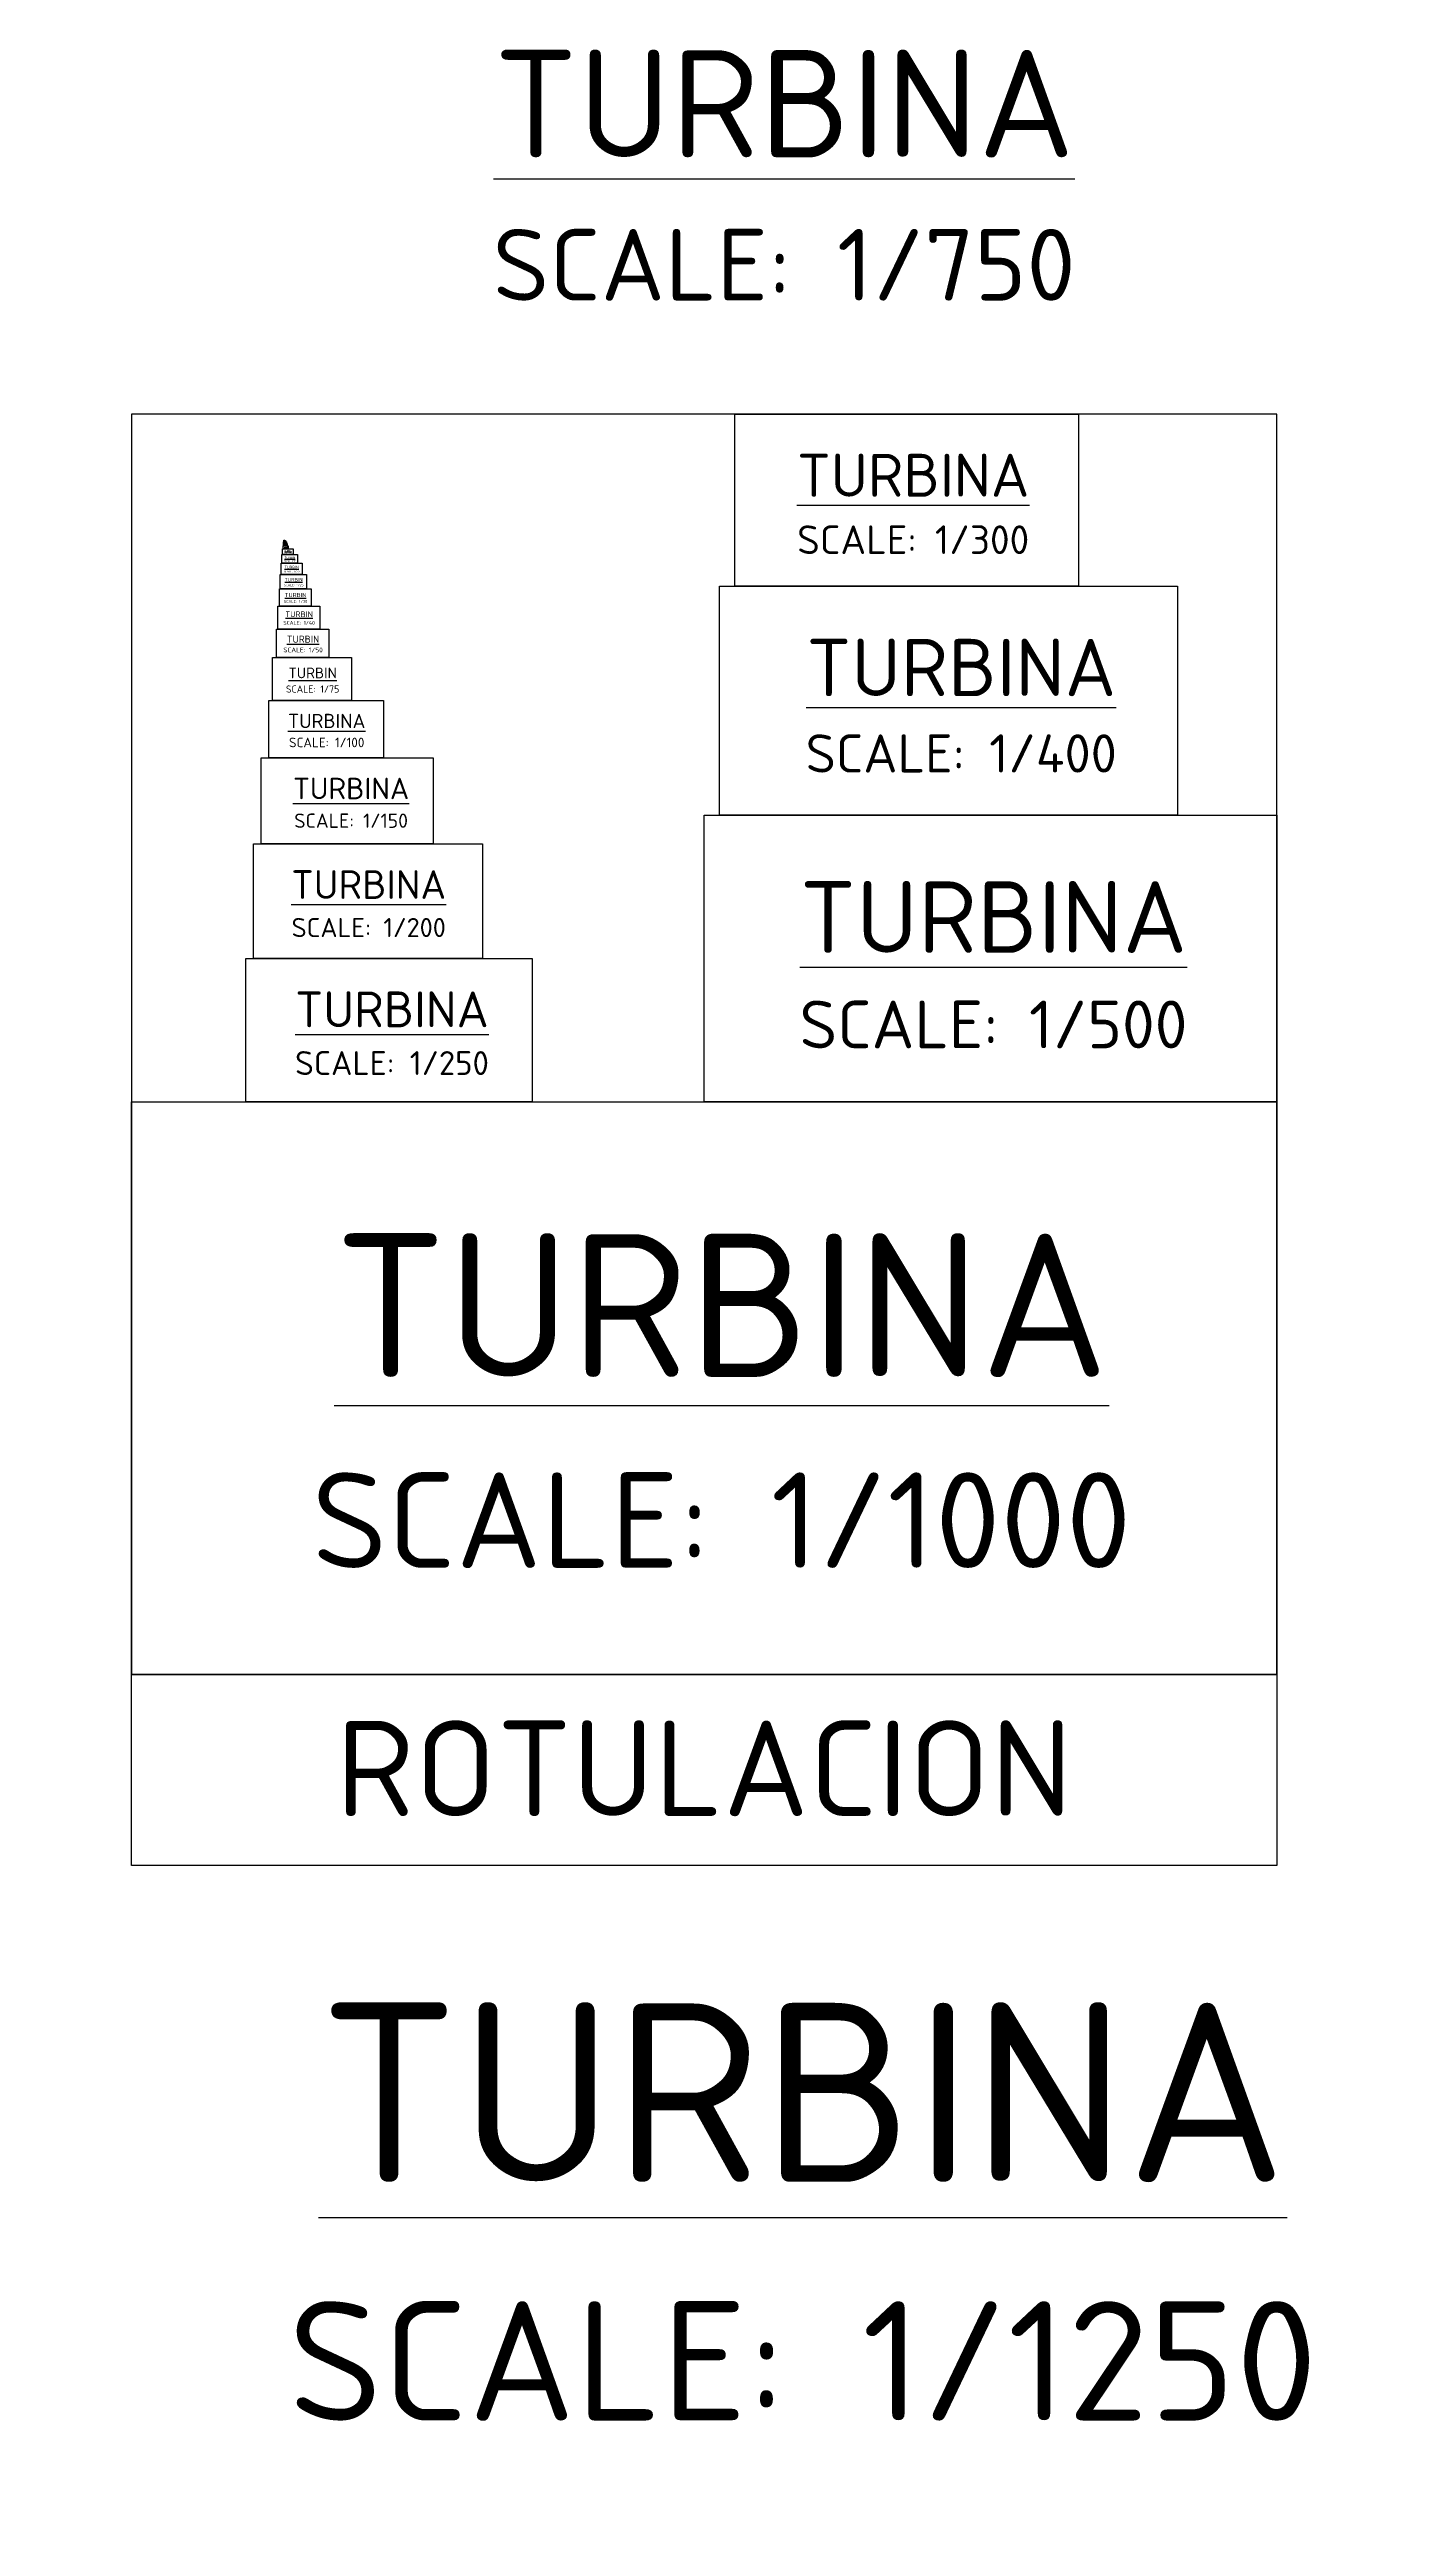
# Model space of a CAD drawing. Header units: millimetres. Extents: x 9508 to 4213564, y -7782 to 156074.
# Drawn here: x 47638 to 82753, y -1552 to 63298 of the extents above; entities that cross this region are included whole.
import ezdxf
from ezdxf import colors
from ezdxf.entities.mleader import LeaderData, LeaderLine
from ezdxf.math import Vec2, Vec3

# ---------------------------------------------------------------- set-up
doc = ezdxf.new("R2010")
doc.units = ezdxf.units.MM
for name, color, linetype in [('CAJETIN', 7, 'Continuous'), ('ROTULACION', 2, 'Continuous'), ('TEXTO', 30, 'Continuous')]:
    doc.layers.add(name, color=color, linetype=linetype)
doc.styles.add('TEX_1-1', font='isocpeur.ttf', dxfattribs={"height": 2})
doc.styles.add('TEX_1-10', font='isocpeur.ttf', dxfattribs={"height": 20})
doc.styles.add('TEX_1-100', font='isocpeur.ttf', dxfattribs={"height": 200})
doc.styles.add('TEX_1-1000', font='isocpeur.ttf', dxfattribs={"height": 2000})
doc.styles.add('TEX_1-1250', font='isocpeur.ttf', dxfattribs={"height": 2500})
doc.styles.add('TEX_1-15', font='isocpeur.ttf', dxfattribs={"height": 30})
doc.styles.add('TEX_1-150', font='isocpeur.ttf', dxfattribs={"height": 300})
doc.styles.add('TEX_1-2', font='isocpeur.ttf', dxfattribs={"height": 4})
doc.styles.add('TEX_1-20', font='isocpeur.ttf', dxfattribs={"height": 40})
doc.styles.add('TEX_1-200', font='isocpeur.ttf', dxfattribs={"height": 400})
doc.styles.add('TEX_1-25', font='isocpeur.ttf', dxfattribs={"height": 50})
doc.styles.add('TEX_1-250', font='isocpeur.ttf', dxfattribs={"height": 500})
doc.styles.add('TEX_1-3', font='isocpeur.ttf', dxfattribs={"height": 6})
doc.styles.add('TEX_1-30', font='isocpeur.ttf', dxfattribs={"height": 60})
doc.styles.add('TEX_1-300', font='isocpeur.ttf', dxfattribs={"height": 600})
doc.styles.add('TEX_1-4', font='isocpeur.ttf', dxfattribs={"height": 8})
doc.styles.add('TEX_1-40', font='isocpeur.ttf', dxfattribs={"height": 80})
doc.styles.add('TEX_1-400', font='isocpeur.ttf', dxfattribs={"height": 800})
doc.styles.add('TEX_1-5', font='isocpeur.ttf', dxfattribs={"height": 10})
doc.styles.add('TEX_1-50', font='isocpeur.ttf', dxfattribs={"height": 100})
doc.styles.add('TEX_1-500', font='isocpeur.ttf', dxfattribs={"height": 1000})
doc.styles.add('TEX_1-75', font='isocpeur.ttf', dxfattribs={"height": 150})
doc.styles.add('TEX_1-750', font='isocpeur.ttf', dxfattribs={"height": 1500})
doc.styles.add('TEXTO_COTAS', font='isocpeur.ttf')

msp = doc.modelspace()

# ---------------------------------------------------------------- linework, layer by layer
at = {"layer": 'CAJETIN'}
for points in [[(49780.1, 20751.3), (79780.1, 20751.3), (79780.1, 53751.3), (49780.1, 53751.3)], [(49780.1, 20751.3), (79780.1, 20751.3), (79780.1, 15751.3), (49780.1, 15751.3), (49780.1, 20751.3)]]:
    msp.add_lwpolyline(points, close=True, dxfattribs=at)
at = {"layer": 'Defpoints'}
for points in [[(65580.1, 53751.3), (74580.1, 53751.3), (74580.1, 49251.3), (65580.1, 49251.3)], [(53720.1, 50076.3), (54132.6, 50076.3), (54132.6, 49851.3), (53720.1, 49851.3)], [(53740.1, 50226.3), (54015.1, 50226.3), (54015.1, 50076.3), (53740.1, 50076.3)], [(53760.1, 50301.3), (53885.1, 50301.3), (53885.1, 50226.3), (53760.1, 50226.3)], [(53764.1, 50361.3), (53864.1, 50361.3), (53864.1, 50301.3), (53764.1, 50301.3)], [(53768.1, 50406.3), (53843.1, 50406.3), (53843.1, 50361.3), (53768.1, 50361.3)], [(53772.1, 50436.3), (53822.1, 50436.3), (53822.1, 50406.3), (53772.1, 50406.3)], [(53776.1, 50451.3), (53801.1, 50451.3), (53801.1, 50436.3), (53776.1, 50436.3)], [(53680.1, 49551.3), (54367.6, 49551.3), (54367.6, 49176.3), (53680.1, 49176.3)], [(53700.1, 49851.3), (54250.1, 49851.3), (54250.1, 49551.3), (53700.1, 49551.3)], [(53620.1, 48726.3), (54720.1, 48726.3), (54720.1, 48126.3), (53620.1, 48126.3)], [(53660.1, 49176.3), (54485.1, 49176.3), (54485.1, 48726.3), (53660.1, 48726.3)], [(65180.1, 49251.3), (77180.1, 49251.3), (77180.1, 43251.3), (65180.1, 43251.3)], [(53580.1, 48126.3), (54955.1, 48126.3), (54955.1, 47376.3), (53580.1, 47376.3)], [(53480.1, 47376.3), (55542.6, 47376.3), (55542.6, 46251.3), (53480.1, 46251.3)], [(53380.1, 46251.3), (56380.1, 46251.3), (56380.1, 44751.3), (53380.1, 44751.3)], [(53180.1, 44751.3), (57680.1, 44751.3), (57680.1, 42501.3), (53180.1, 42501.3)], [(64780.1, 43251.3), (79780.1, 43251.3), (79780.1, 35751.3), (64780.1, 35751.3)], [(52980.1, 42501.3), (58980.1, 42501.3), (58980.1, 39501.3), (52980.1, 39501.3)], [(52780.1, 39501.3), (60280.1, 39501.3), (60280.1, 35751.3), (52780.1, 35751.3)], [(49780.1, 35751.3), (79780.1, 35751.3), (79780.1, 20751.3), (49780.1, 20751.3)]]:
    msp.add_lwpolyline(points, close=True, dxfattribs=at)

# ---------------------------------------------------------------- texts
at = {"layer": 'TEXTO', "attachment_point": 5}
for s, insert, char_height, width, style in [('{\\H1.5x;\\LTURBINA} SCALE: 1/750', (66875.4, 60004.7), 1875, 20144.691, 'TEX_1-750'), ('{\\H1.5x;\\LTURBINA} SCALE: 1/300', (70254.9, 51401.1), 750, 7851.85, 'TEX_1-300'), ('{\\H1.5x;\\LTURBIN} SCALE: 1/1', (53789.4, 50443.5), 2.5, 20.586, 'TEX_1-1'), ('{\\H1.5x;\\LTURBIN} SCALE: 1/2', (53798.3, 50420.8), 5, 39.624, 'TEX_1-2'), ('{\\H1.5x;\\LTURBIN} SCALE: 1/3', (53806.9, 50382.8), 7.5, 58.36, 'TEX_1-3'), ('{\\H1.5x;\\LTURBIN} SCALE: 1/4', (53815.9, 50330), 10, 78.165, 'TEX_1-4'), ('{\\H1.5x;\\LTURBIN} SCALE: 1/5', (53825, 50262.2), 12.5, 98.764, 'TEX_1-5'), ('{\\H1.5x;\\LTURBIN} SCALE: 1/10', (53880.7, 50148), 25, 226.701, 'TEX_1-10'), ('{\\H1.5x;\\LTURBIN} SCALE: 1/15', (53930.6, 49958.8), 37.5, 346.358, 'TEX_1-15'), ('{\\H1.5x;\\LTURBIN} SCALE: 1/20', (53976.7, 49694.7), 50, 452.7, 'TEX_1-20'), ('{\\H1.5x;\\LTURBIN\\l \\H0.66667x;SCALE: 1/25}', (54030.7, 49355.5), 62.5, 563.486, 'TEX_1-25'), ('{\\H1.5x;\\LTURBIN} SCALE: 1/30', (54079.3, 48941.3), 75, 657.934, 'TEX_1-30'), ('{\\H1.5x;\\LTURBIN} SCALE: 1/40', (54174.2, 48413), 100, 875.863, 'TEX_1-40'), ('{\\H1.5x;\\LTURBIN \\H0.66667x;\\lSCALE: 1/50}', (54277.1, 47734.7), 125, 1116.837, 'TEX_1-50'), ('{\\H1.5x;\\LTURBINA\\H0.66667x;\\P\\lSCALE: 1/400}', (71513.5, 46118), 1000, 9466.855, 'TEX_1-400'), ('{\\H1.5x;\\LTURBIN} SCALE: 1/75', (54526.8, 46788.8), 187.5, 1696.331, 'TEX_1-75'), ('{\\H1.5x;\\LTURBINA \\H0.66667x;\\lSCALE: 1/100}', (54895.5, 45468), 250, 2470.776, 'TEX_1-100'), ('{\\H1.5x;\\LTURBINA} SCALE: 1/150', (55535, 43576.3), 375, 3675.939, 'TEX_1-150'), ('{\\H1.5x;\\LTURBINA} SCALE: 1/200', (55995.9, 40934.7), 500, 4950.293, 'TEX_1-200'), ('{\\H1.5x;\\LTURBINA\\H0.66667x;\\P\\lSCALE: 1/500}', (72357.2, 39334.7), 1250, 12357.155, 'TEX_1-500'), ('{\\H1.5x;\\LTURBINA} SCALE: 1/250', (56604.7, 37543), 625, 6120.621, 'TEX_1-250'), ('{\\H1.5x;\\LTURBINA}\\PSCALE: 1/1000', (65237, 27918), 2500, 25792.205, 'TEX_1-1000'), ('ROTULACION', (64780.1, 18294.8), 2500, 26128.864, 'TEX_1-1000'), ('{\\H1.5x;\\LTURBINA}\\PSCALE: 1/1250', (67364.2, 6686.3), 3125, 34977.678, 'TEX_1-1250')]:
    msp.add_mtext(s, dxfattribs=dict(at, insert=insert, char_height=char_height, width=width, style=style))

# ---------------------------------------------------------------- leaders
at = {"layer": 'ROTULACION'}
ml = msp.add_multileader_mtext('Standard', dxfattribs=at)
ml.set_content('DIRECTRIZ ANOTATIVA', color=7, style='TEXTO_COTAS')
ml.set_leader_properties(color=256)
ml.build(insert=Vec2(0, 0))
ml.multileader.update_dxf_attribs({"text_left_attachment_type": 5, "text_right_attachment_type": 5, "dogleg_length": 1.25, "arrow_head_size": 1250, "scale": 500})
ctx = ml.context
ctx.base_point, ctx.scale, ctx.char_height, ctx.arrow_head_size, ctx.landing_gap_size, ctx.plane_origin = Vec3(29255.2, -1551.9), 500, 1000, 1250, 625, Vec3(24939, 869.2)
ctx.left_attachment, ctx.right_attachment = 5, 5
notes = []
notes.append((ctx, [(0, (1, 1, 0), (28630.2, -1551.9), (1, 0), 625, [(0, [(24939, 869.2)], 0, [])])]))
ctx.mtext.insert, ctx.mtext.width, ctx.mtext.flow_direction = Vec3(29880.2, 1314.8), 8367.367, 5
for ctx, leaders in notes:
    for number, flags, end, landing, length, lines in leaders:
        leader = LeaderData()
        leader.index, (leader.has_last_leader_line, leader.has_dogleg_vector, leader.attachment_direction) = number, flags
        leader.last_leader_point, leader.dogleg_vector, leader.dogleg_length = Vec3(end), Vec3(landing), length
        for number, points, colour, breaks in lines:
            line = LeaderLine()
            line.index, line.vertices, line.color, line.breaks = number, Vec3.list(points), colors.encode_raw_color(colour), breaks
            leader.lines.append(line)
        ctx.leaders.append(leader)

doc.saveas('drawing.dxf')
